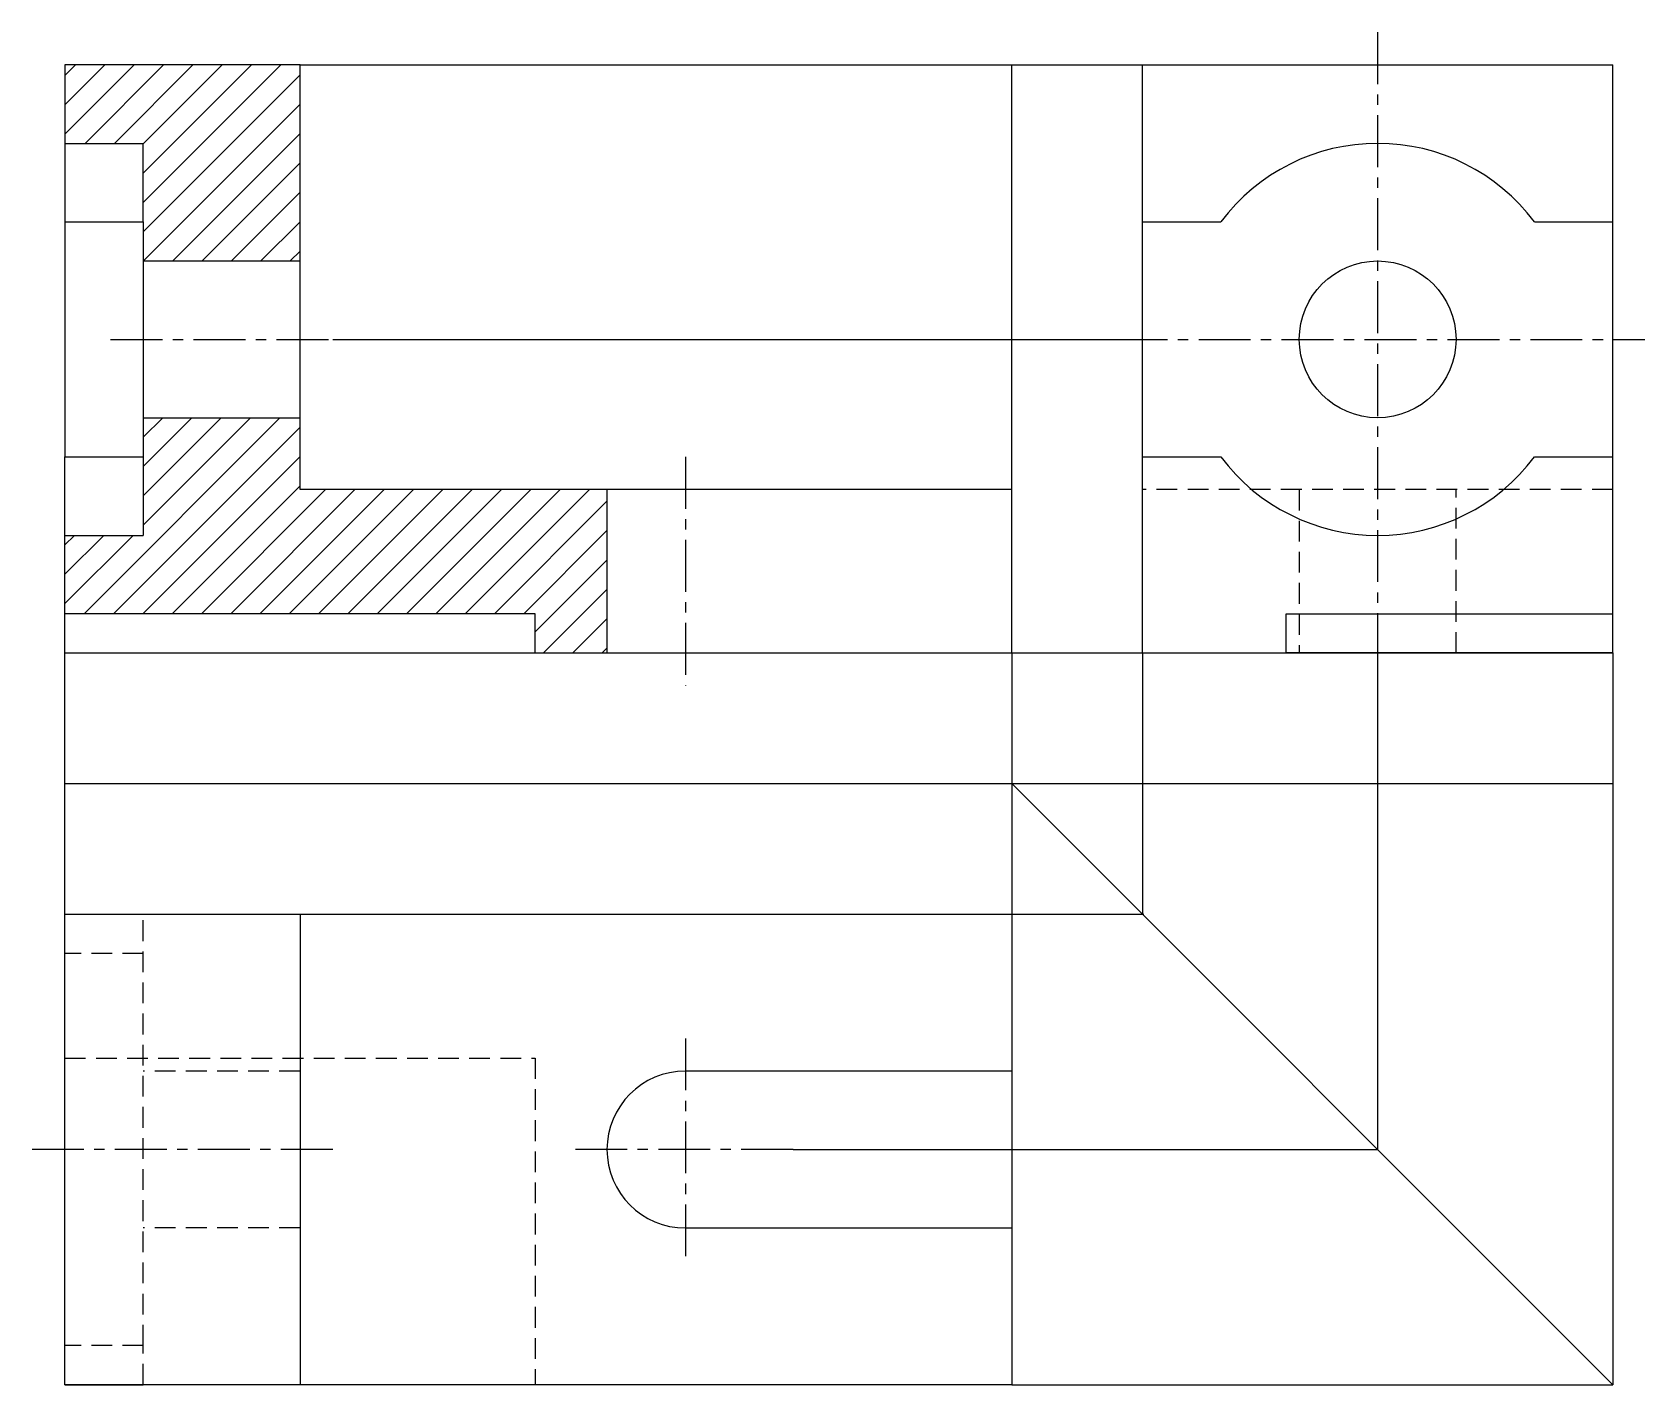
# Model space of a CAD drawing. Header units: millimetres. Extents: x 2726 to 5550, y 702 to 2199.
# Drawn here: x 5302.9 to 5549.8, y 1070.8 to 1277.8 of the extents above.
import ezdxf

# ---------------------------------------------------------------- set-up
doc = ezdxf.new("R2010")
doc.units = ezdxf.units.MM
doc.linetypes.add('CENTER', pattern=[50.8, 31.75, -6.35, 6.35, -6.35])
doc.linetypes.add('DASHED', pattern=[19.05, 12.7, -6.35])

msp = doc.modelspace()

# ---------------------------------------------------------------- hatches: boundary and pattern name
h = msp.add_hatch()
h.set_pattern_fill('ANSI31', color=256)
h.paths.add_polyline_path([(5390.857, 1207.849), (5343.857, 1207.849), (5343.857, 1218.849), (5319.857, 1218.849), (5319.857, 1212.849), (5319.857, 1200.849), (5307.857, 1200.849), (5307.857, 1188.849), (5379.857, 1188.849), (5379.857, 1182.849), (5390.857, 1182.849)])
h.paths.add_polyline_path([(5343.857, 1272.849), (5307.857, 1272.849), (5307.857, 1260.849), (5319.857, 1260.849), (5319.857, 1248.849), (5319.857, 1242.849), (5343.857, 1242.849)])

# ---------------------------------------------------------------- linework, layer by layer
at = {"color": 3, "linetype": 'CENTER', "ltscale": 0.25}
for p, q in [((5508.857, 1277.849), (5508.857, 1177.849)), ((5314.857, 1230.849), (5348.857, 1230.849)), ((5468.754, 1230.849), (5549.754, 1230.849)), ((5402.857, 1212.849), (5402.857, 1177.849)), ((5402.857, 1123.849), (5402.857, 1089.849)), ((5348.857, 1106.849), (5302.857, 1106.849)), ((5419.357, 1106.849), (5385.857, 1106.849))]:
    msp.add_line(p, q, dxfattribs=at)
for p, q in [((5343.857, 1272.849), (5307.857, 1272.849)), ((5307.857, 1272.849), (5307.857, 1248.849)), ((5343.857, 1207.849), (5343.857, 1272.849)), ((5472.857, 1182.849), (5472.857, 1272.849)), ((5472.857, 1272.849), (5544.857, 1272.849)), ((5544.857, 1182.849), (5544.857, 1272.849)), ((5307.857, 1260.849), (5319.857, 1260.849)), ((5319.857, 1248.849), (5319.857, 1260.849)), ((5307.857, 1248.849), (5319.857, 1248.849)), ((5319.857, 1248.849), (5319.857, 1212.849)), ((5472.857, 1248.849), (5484.857, 1248.849)), ((5532.857, 1248.849), (5544.857, 1248.849)), ((5319.857, 1242.849), (5343.857, 1242.849)), ((5544.857, 1188.849), (5544.857, 1230.849)), ((5319.857, 1218.849), (5343.857, 1218.849)), ((5307.857, 1182.849), (5307.857, 1212.849)), ((5307.857, 1212.849), (5319.857, 1212.849)), ((5319.857, 1212.849), (5319.857, 1200.849)), ((5472.857, 1212.849), (5484.857, 1212.849)), ((5532.857, 1212.849), (5544.857, 1212.849)), ((5452.857, 1207.849), (5343.857, 1207.849)), ((5390.857, 1207.849), (5390.857, 1182.849)), ((5452.857, 1182.849), (5452.857, 1207.849)), ((5307.857, 1200.849), (5319.857, 1200.849)), ((5379.857, 1188.849), (5307.857, 1188.849)), ((5379.857, 1182.849), (5379.857, 1188.849)), ((5494.857, 1182.849), (5494.857, 1188.849)), ((5494.857, 1188.849), (5544.857, 1188.849)), ((5508.857, 1188.849), (5520.857, 1188.849)), ((5307.857, 1182.849), (5452.857, 1182.849)), ((5307.857, 1182.849), (5379.857, 1182.849)), ((5472.857, 1182.849), (5544.857, 1182.849)), ((5544.857, 1182.849), (5494.857, 1182.849)), ((5508.857, 1182.849), (5520.857, 1182.849)), ((5307.857, 1070.849), (5307.857, 1142.849)), ((5307.857, 1142.849), (5452.857, 1142.849)), ((5307.857, 1142.849), (5343.857, 1142.849)), ((5343.857, 1142.849), (5343.857, 1070.849)), ((5452.857, 1142.849), (5452.857, 1118.849)), ((5472.857, 1143.03), (5472.857, 1143.03)), ((5307.857, 1070.849), (5307.857, 1120.849)), ((5452.857, 1118.849), (5402.857, 1118.849)), ((5402.857, 1094.849), (5452.857, 1094.849)), ((5452.857, 1094.849), (5452.857, 1070.849)), ((5452.857, 1070.849), (5307.857, 1070.849)), ((5307.857, 1070.849), (5319.857, 1070.849))]:
    msp.add_line(p, q)
at = {"color": 8}
for p, q in [((5343.857, 1272.849), (5472.857, 1272.849)), ((5452.857, 1207.849), (5452.857, 1272.849)), ((5307.857, 1248.849), (5307.857, 1212.849)), ((5348.857, 1230.849), (5468.754, 1230.849)), ((5307.857, 1142.849), (5307.857, 1182.849)), ((5452.857, 1182.849), (5452.857, 1142.849)), ((5452.857, 1182.849), (5472.857, 1182.849)), ((5472.857, 1182.849), (5472.857, 1162.849)), ((5508.857, 1182.849), (5508.857, 1106.849)), ((5544.857, 1182.849), (5544.857, 1162.849)), ((5307.857, 1162.849), (5544.857, 1162.849)), ((5544.857, 1070.849), (5452.857, 1162.849)), ((5472.857, 1162.849), (5472.857, 1142.849)), ((5544.857, 1162.849), (5544.857, 1070.849)), ((5452.857, 1142.849), (5473.039, 1142.849)), ((5452.857, 1118.849), (5452.857, 1094.849)), ((5419.357, 1106.849), (5508.857, 1106.849)), ((5452.857, 1070.849), (5544.857, 1070.849))]:
    msp.add_line(p, q, dxfattribs=at)
at = {"color": 6, "linetype": 'DASHED', "ltscale": 0.25}
for p, q in [((5544.857, 1207.849), (5472.857, 1207.849)), ((5496.857, 1207.849), (5496.857, 1182.849)), ((5520.857, 1182.849), (5520.857, 1207.849)), ((5319.857, 1076.849), (5319.857, 1142.849)), ((5319.857, 1136.849), (5307.857, 1136.849)), ((5307.857, 1120.849), (5379.857, 1120.849)), ((5343.857, 1118.849), (5319.857, 1118.849)), ((5379.857, 1120.849), (5379.857, 1070.849)), ((5343.857, 1094.849), (5319.857, 1094.849)), ((5319.857, 1076.849), (5307.857, 1076.849)), ((5319.857, 1070.849), (5319.857, 1076.849))]:
    msp.add_line(p, q, dxfattribs=at)
msp.add_circle((5508.857, 1230.849), 12)
for centre, radius, start, end in [((5508.857, 1230.849), 30, 36.8699, 143.1301), ((5508.857, 1230.849), 30, 216.8699, 323.1301), ((5402.857, 1106.849), 12, 90, 270)]:
    msp.add_arc(centre, radius, start, end)

doc.saveas('drawing.dxf')
